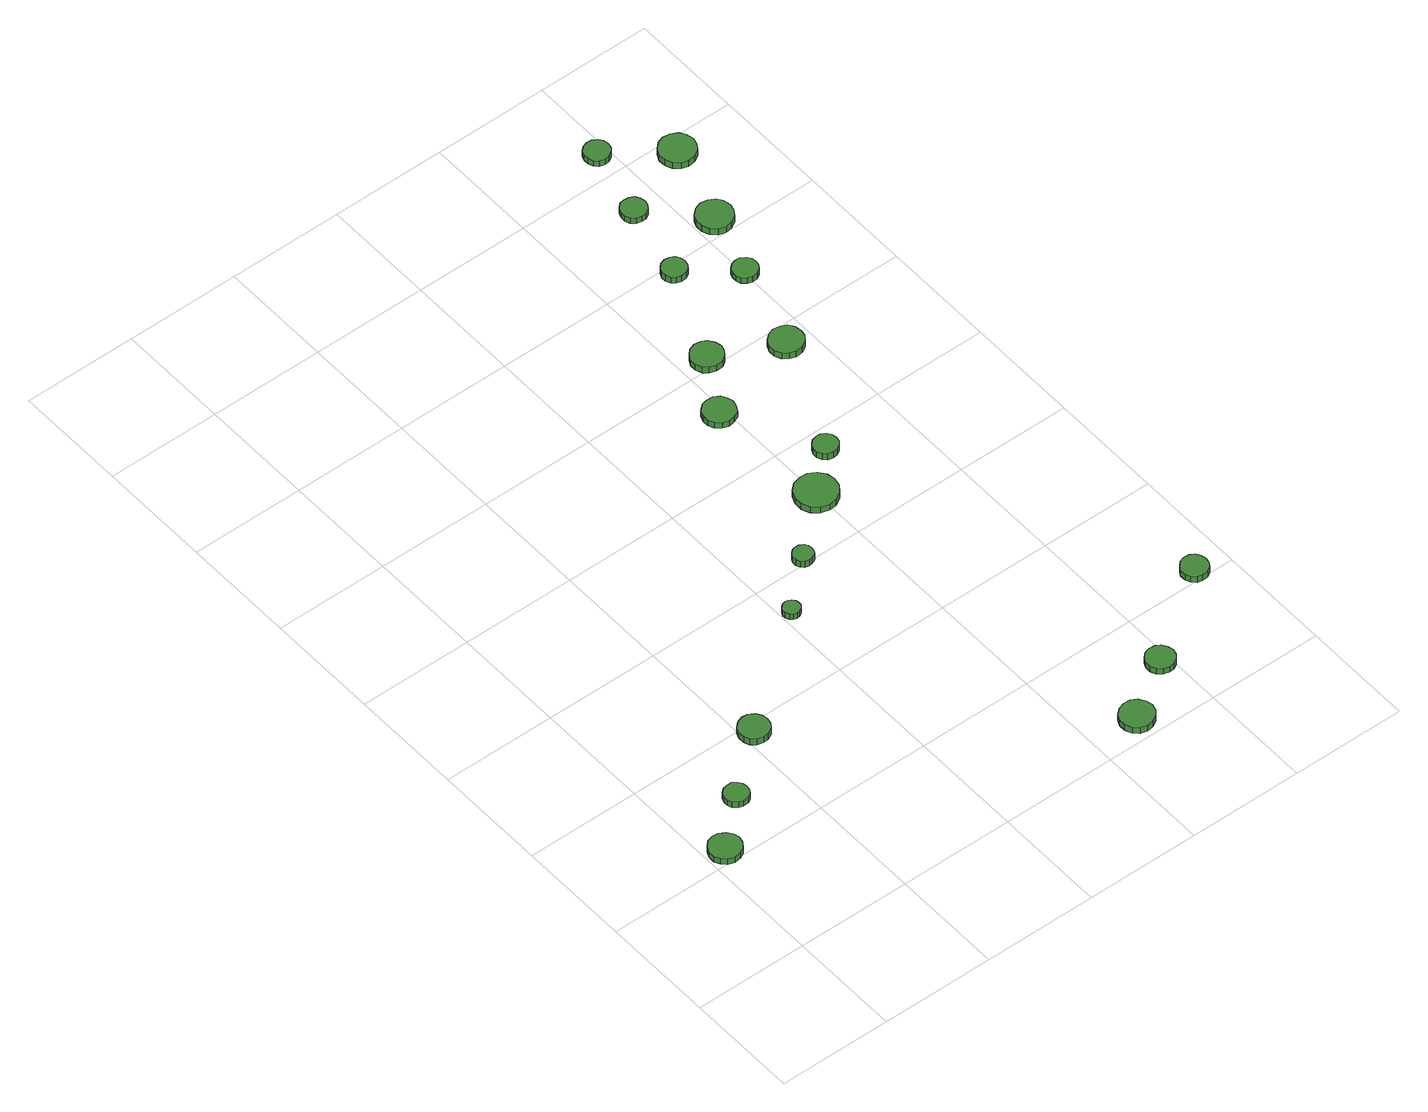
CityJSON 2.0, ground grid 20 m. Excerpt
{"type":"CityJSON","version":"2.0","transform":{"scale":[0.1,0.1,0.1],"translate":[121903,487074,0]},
"CityObjects":{
"tree1":{"type":"SolitaryVegetationObject","attributes":{"function":"something"},"geometry":[{"type":"MultiSurface","lod":"1","boundaries":[[[0,1,2,3,4,5,6,7,8,9,10,11,12,13,14]],[[15,16,17,18,19,20,21,22,23,24,25,26,27,28,29]],[[0,29,28,1]],[[1,28,27,2]],[[2,27,26,3]],[[3,26,25,4]],[[4,25,24,5]],[[5,24,23,6]],[[6,23,22,7]],[[7,22,21,8]],[[8,21,20,9]],[[9,20,19,10]],[[10,19,18,11]],[[11,18,17,12]],[[12,17,16,13]],[[13,16,15,14]],[[14,15,29,0]]]}]},
"tree2":{"type":"SolitaryVegetationObject","attributes":{"function":"something"},"geometry":[{"type":"MultiSurface","lod":"1","boundaries":[[[30,31,32,33,34,35,36,37,38,39,40,41,42,43,44]],[[45,46,47,48,49,50,51,52,53,54,55,56,57,58,59]],[[30,59,58,31]],[[31,58,57,32]],[[32,57,56,33]],[[33,56,55,34]],[[34,55,54,35]],[[35,54,53,36]],[[36,53,52,37]],[[37,52,51,38]],[[38,51,50,39]],[[39,50,49,40]],[[40,49,48,41]],[[41,48,47,42]],[[42,47,46,43]],[[43,46,45,44]],[[44,45,59,30]]]}]},
"tree3":{"type":"SolitaryVegetationObject","attributes":{"function":"something"},"geometry":[{"type":"MultiSurface","lod":"1","boundaries":[[[60,61,62,63,64,65,66,67,68,69,70,71,72,73,74]],[[75,76,77,78,79,80,81,82,83,84,85,86,87,88,89]],[[60,89,88,61]],[[61,88,87,62]],[[62,87,86,63]],[[63,86,85,64]],[[64,85,84,65]],[[65,84,83,66]],[[66,83,82,67]],[[67,82,81,68]],[[68,81,80,69]],[[69,80,79,70]],[[70,79,78,71]],[[71,78,77,72]],[[72,77,76,73]],[[73,76,75,74]],[[74,75,89,60]]]}]},
"tree4":{"type":"SolitaryVegetationObject","attributes":{"function":"something"},"geometry":[{"type":"MultiSurface","lod":"1","boundaries":[[[90,91,92,93,94,95,96,97,98,99,100,101,102,103,104]],[[105,106,107,108,109,110,111,112,113,114,115,116,117,118,119]],[[90,119,118,91]],[[91,118,117,92]],[[92,117,116,93]],[[93,116,115,94]],[[94,115,114,95]],[[95,114,113,96]],[[96,113,112,97]],[[97,112,111,98]],[[98,111,110,99]],[[99,110,109,100]],[[100,109,108,101]],[[101,108,107,102]],[[102,107,106,103]],[[103,106,105,104]],[[104,105,119,90]]]}]},
"tree5":{"type":"SolitaryVegetationObject","attributes":{"function":"something"},"geometry":[{"type":"MultiSurface","lod":"1","boundaries":[[[120,121,122,123,124,125,126,127,128,129,130,131,132,133,134]],[[135,136,137,138,139,140,141,142,143,144,145,146,147,148,149]],[[120,149,148,121]],[[121,148,147,122]],[[122,147,146,123]],[[123,146,145,124]],[[124,145,144,125]],[[125,144,143,126]],[[126,143,142,127]],[[127,142,141,128]],[[128,141,140,129]],[[129,140,139,130]],[[130,139,138,131]],[[131,138,137,132]],[[132,137,136,133]],[[133,136,135,134]],[[134,135,149,120]]]}]},
"tree6":{"type":"SolitaryVegetationObject","attributes":{"function":"something"},"geometry":[{"type":"MultiSurface","lod":"1","boundaries":[[[150,151,152,153,154,155,156,157,158,159,160,161,162,163,164]],[[165,166,167,168,169,170,171,172,173,174,175,176,177,178,179]],[[150,179,178,151]],[[151,178,177,152]],[[152,177,176,153]],[[153,176,175,154]],[[154,175,174,155]],[[155,174,173,156]],[[156,173,172,157]],[[157,172,171,158]],[[158,171,170,159]],[[159,170,169,160]],[[160,169,168,161]],[[161,168,167,162]],[[162,167,166,163]],[[163,166,165,164]],[[164,165,179,150]]]}]},
"tree7":{"type":"SolitaryVegetationObject","attributes":{"function":"something"},"geometry":[{"type":"MultiSurface","lod":"1","boundaries":[[[180,181,182,183,184,185,186,187,188,189,190,191,192,193,194]],[[195,196,197,198,199,200,201,202,203,204,205,206,207,208,209]],[[180,209,208,181]],[[181,208,207,182]],[[182,207,206,183]],[[183,206,205,184]],[[184,205,204,185]],[[185,204,203,186]],[[186,203,202,187]],[[187,202,201,188]],[[188,201,200,189]],[[189,200,199,190]],[[190,199,198,191]],[[191,198,197,192]],[[192,197,196,193]],[[193,196,195,194]],[[194,195,209,180]]]}]},
"tree8":{"type":"SolitaryVegetationObject","attributes":{"function":"something"},"geometry":[{"type":"MultiSurface","lod":"1","boundaries":[[[210,211,212,213,214,215,216,217,218,219,220,221,222,223,224]],[[225,226,227,228,229,230,231,232,233,234,235,236,237,238,239]],[[210,239,238,211]],[[211,238,237,212]],[[212,237,236,213]],[[213,236,235,214]],[[214,235,234,215]],[[215,234,233,216]],[[216,233,232,217]],[[217,232,231,218]],[[218,231,230,219]],[[219,230,229,220]],[[220,229,228,221]],[[221,228,227,222]],[[222,227,226,223]],[[223,226,225,224]],[[224,225,239,210]]]}]},
"tree9":{"type":"SolitaryVegetationObject","attributes":{"function":"something"},"geometry":[{"type":"MultiSurface","lod":"1","boundaries":[[[240,241,242,243,244,245,246,247,248,249,250,251,252,253,254]],[[255,256,257,258,259,260,261,262,263,264,265,266,267,268,269]],[[240,269,268,241]],[[241,268,267,242]],[[242,267,266,243]],[[243,266,265,244]],[[244,265,264,245]],[[245,264,263,246]],[[246,263,262,247]],[[247,262,261,248]],[[248,261,260,249]],[[249,260,259,250]],[[250,259,258,251]],[[251,258,257,252]],[[252,257,256,253]],[[253,256,255,254]],[[254,255,269,240]]]}]},
"tree10":{"type":"SolitaryVegetationObject","attributes":{"function":"something"},"geometry":[{"type":"MultiSurface","lod":"1","boundaries":[[[270,271,272,273,274,275,276,277,278,279,280,281,282,283,284]],[[285,286,287,288,289,290,291,292,293,294,295,296,297,298,299]],[[270,299,298,271]],[[271,298,297,272]],[[272,297,296,273]],[[273,296,295,274]],[[274,295,294,275]],[[275,294,293,276]],[[276,293,292,277]],[[277,292,291,278]],[[278,291,290,279]],[[279,290,289,280]],[[280,289,288,281]],[[281,288,287,282]],[[282,287,286,283]],[[283,286,285,284]],[[284,285,299,270]]]}]},
"tree11":{"type":"SolitaryVegetationObject","attributes":{"function":"something"},"geometry":[{"type":"MultiSurface","lod":"1","boundaries":[[[300,301,302,303,304,305,306,307,308,309,310,311,312,313,314]],[[315,316,317,318,319,320,321,322,323,324,325,326,327,328,329]],[[300,329,328,301]],[[301,328,327,302]],[[302,327,326,303]],[[303,326,325,304]],[[304,325,324,305]],[[305,324,323,306]],[[306,323,322,307]],[[307,322,321,308]],[[308,321,320,309]],[[309,320,319,310]],[[310,319,318,311]],[[311,318,317,312]],[[312,317,316,313]],[[313,316,315,314]],[[314,315,329,300]]]}]},
"tree12":{"type":"SolitaryVegetationObject","attributes":{"function":"something"},"geometry":[{"type":"MultiSurface","lod":"1","boundaries":[[[330,331,332,333,334,335,336,337,338,339,340,341,342,343,344]],[[345,346,347,348,349,350,351,352,353,354,355,356,357,358,359]],[[330,359,358,331]],[[331,358,357,332]],[[332,357,356,333]],[[333,356,355,334]],[[334,355,354,335]],[[335,354,353,336]],[[336,353,352,337]],[[337,352,351,338]],[[338,351,350,339]],[[339,350,349,340]],[[340,349,348,341]],[[341,348,347,342]],[[342,347,346,343]],[[343,346,345,344]],[[344,345,359,330]]]}]},
"tree13":{"type":"SolitaryVegetationObject","attributes":{"function":"something"},"geometry":[{"type":"MultiSurface","lod":"1","boundaries":[[[360,361,362,363,364,365,366,367,368,369,370,371,372,373,374]],[[375,376,377,378,379,380,381,382,383,384,385,386,387,388,389]],[[360,389,388,361]],[[361,388,387,362]],[[362,387,386,363]],[[363,386,385,364]],[[364,385,384,365]],[[365,384,383,366]],[[366,383,382,367]],[[367,382,381,368]],[[368,381,380,369]],[[369,380,379,370]],[[370,379,378,371]],[[371,378,377,372]],[[372,377,376,373]],[[373,376,375,374]],[[374,375,389,360]]]}]},
"tree14":{"type":"SolitaryVegetationObject","attributes":{"function":"something"},"geometry":[{"type":"MultiSurface","lod":"1","boundaries":[[[390,391,392,393,394,395,396,397,398,399,400,401,402,403,404]],[[405,406,407,408,409,410,411,412,413,414,415,416,417,418,419]],[[390,419,418,391]],[[391,418,417,392]],[[392,417,416,393]],[[393,416,415,394]],[[394,415,414,395]],[[395,414,413,396]],[[396,413,412,397]],[[397,412,411,398]],[[398,411,410,399]],[[399,410,409,400]],[[400,409,408,401]],[[401,408,407,402]],[[402,407,406,403]],[[403,406,405,404]],[[404,405,419,390]]]}]},
"tree15":{"type":"SolitaryVegetationObject","attributes":{"function":"something"},"geometry":[{"type":"MultiSurface","lod":"1","boundaries":[[[420,421,422,423,424,425,426,427,428,429,430,431,432,433,434]],[[435,436,437,438,439,440,441,442,443,444,445,446,447,448,449]],[[420,449,448,421]],[[421,448,447,422]],[[422,447,446,423]],[[423,446,445,424]],[[424,445,444,425]],[[425,444,443,426]],[[426,443,442,427]],[[427,442,441,428]],[[428,441,440,429]],[[429,440,439,430]],[[430,439,438,431]],[[431,438,437,432]],[[432,437,436,433]],[[433,436,435,434]],[[434,435,449,420]]]}]},
"tree16":{"type":"SolitaryVegetationObject","attributes":{"function":"something"},"geometry":[{"type":"MultiSurface","lod":"1","boundaries":[[[450,451,452,453,454,455,456,457,458,459,460,461,462,463,464]],[[465,466,467,468,469,470,471,472,473,474,475,476,477,478,479]],[[450,479,478,451]],[[451,478,477,452]],[[452,477,476,453]],[[453,476,475,454]],[[454,475,474,455]],[[455,474,473,456]],[[456,473,472,457]],[[457,472,471,458]],[[458,471,470,459]],[[459,470,469,460]],[[460,469,468,461]],[[461,468,467,462]],[[462,467,466,463]],[[463,466,465,464]],[[464,465,479,450]]]}]},
"tree17":{"type":"SolitaryVegetationObject","attributes":{"function":"something"},"geometry":[{"type":"MultiSurface","lod":"1","boundaries":[[[480,481,482,483,484,485,486,487,488,489,490,491,492,493,494]],[[495,496,497,498,499,500,501,502,503,504,505,506,507,508,509]],[[480,509,508,481]],[[481,508,507,482]],[[482,507,506,483]],[[483,506,505,484]],[[484,505,504,485]],[[485,504,503,486]],[[486,503,502,487]],[[487,502,501,488]],[[488,501,500,489]],[[489,500,499,490]],[[490,499,498,491]],[[491,498,497,492]],[[492,497,496,493]],[[493,496,495,494]],[[494,495,509,480]]]}]},
"tree18":{"type":"SolitaryVegetationObject","attributes":{"function":"something"},"geometry":[{"type":"MultiSurface","lod":"1","boundaries":[[[510,511,512,513,514,515,516,517,518,519,520,521,522,523,524]],[[525,526,527,528,529,530,531,532,533,534,535,536,537,538,539]],[[510,539,538,511]],[[511,538,537,512]],[[512,537,536,513]],[[513,536,535,514]],[[514,535,534,515]],[[515,534,533,516]],[[516,533,532,517]],[[517,532,531,518]],[[518,531,530,519]],[[519,530,529,520]],[[520,529,528,521]],[[521,528,527,522]],[[522,527,526,523]],[[523,526,525,524]],[[524,525,539,510]]]}]},
"tree19":{"type":"SolitaryVegetationObject","attributes":{"function":"something"},"geometry":[{"type":"MultiSurface","lod":"1","boundaries":[[[540,541,542,543,544,545,546,547,548,549,550,551,552,553,554]],[[555,556,557,558,559,560,561,562,563,564,565,566,567,568,569]],[[540,569,568,541]],[[541,568,567,542]],[[542,567,566,543]],[[543,566,565,544]],[[544,565,564,545]],[[545,564,563,546]],[[546,563,562,547]],[[547,562,561,548]],[[548,561,560,549]],[[549,560,559,550]],[[550,559,558,551]],[[551,558,557,552]],[[552,557,556,553]],[[553,556,555,554]],[[554,555,569,540]]]}]}
},
"vertices":[
[59,222,15],[56,233,15],[49,242,15],[39,248,15],[28,249,15],[17,246,15],[9,238,15],[4,227,15],[4,216,15],[9,206,15],[17,198,15],[28,194,15],[39,196,15],[49,201,15],[56,211,15],[56,211,3],[49,201,3],[39,196,3],[28,194,3],[17,198,3],[9,206,3],[4,216,3],[4,227,3],[9,238,3],[17,246,3],[28,249,3],[39,248,3],[49,242,3],[56,233,3],[59,222,3],
[134,296,15],[132,304,15],[127,311,15],[120,316,15],[111,316,15],[103,314,15],[96,308,15],[93,300,15],[93,291,15],[96,284,15],[103,278,15],[111,275,15],[120,276,15],[127,280,15],[132,287,15],[132,287,3],[127,280,3],[120,276,3],[111,275,3],[103,278,3],[96,284,3],[93,291,3],[93,300,3],[96,308,3],[103,314,3],[111,316,3],[120,316,3],[127,311,3],[132,304,3],[134,296,3],
[243,381,18],[241,391,18],[235,400,18],[225,406,18],[215,407,18],[204,403,18],[196,396,18],[192,386,18],[192,375,18],[196,365,18],[204,358,18],[215,355,18],[225,356,18],[235,361,18],[241,370,18],[241,370,5],[235,361,5],[225,356,5],[215,355,5],[204,358,5],[196,365,5],[192,375,5],[192,386,5],[196,396,5],[204,403,5],[215,407,5],[225,406,5],[235,400,5],[241,391,5],[243,381,5],
[431,535,16],[430,541,16],[426,546,16],[421,549,16],[415,550,16],[409,548,16],[405,544,16],[402,538,16],[402,532,16],[405,526,16],[409,522,16],[415,520,16],[421,521,16],[426,524,16],[430,529,16],[430,529,4],[426,524,4],[421,521,4],[415,520,4],[409,522,4],[405,526,4],[402,532,4],[402,538,4],[405,544,4],[409,548,4],[415,550,4],[421,549,4],[426,546,4],[430,541,4],[431,535,4],
[517,610,15],[516,617,15],[512,623,15],[505,627,15],[498,627,15],[491,625,15],[486,620,15],[483,614,15],[483,607,15],[486,600,15],[491,595,15],[498,593,15],[505,594,15],[512,597,15],[516,603,15],[516,603,2],[512,597,2],[505,594,2],[498,593,2],[491,595,2],[486,600,2],[483,607,2],[483,614,2],[486,620,2],[491,625,2],[498,627,2],[505,627,2],[512,623,2],[516,617,2],[517,610,2],
[712,37,16],[709,49,16],[702,59,16],[692,65,16],[680,66,16],[668,62,16],[659,54,16],[654,43,16],[654,31,16],[659,20,16],[668,12,16],[680,8,16],[692,10,16],[702,16,16],[709,25,16],[709,25,3],[702,16,3],[692,10,3],[680,8,3],[668,12,3],[659,20,3],[654,31,3],[654,43,3],[659,54,3],[668,62,3],[680,66,3],[692,65,3],[702,59,3],[709,49,3],[712,37,3],
[633,698,15],[630,712,15],[621,724,15],[608,732,15],[594,733,15],[579,729,15],[568,719,15],[562,705,15],[562,690,15],[568,676,15],[579,666,15],[594,662,15],[608,663,15],[621,671,15],[630,683,15],[630,683,2],[621,671,2],[608,663,2],[594,662,2],[579,666,2],[568,676,2],[562,690,2],[562,705,2],[568,719,2],[579,729,2],[594,733,2],[608,732,2],[621,724,2],[630,712,2],[633,698,2],
[809,105,14],[806,115,14],[800,124,14],[792,129,14],[782,130,14],[772,127,14],[764,120,14],[760,111,14],[760,100,14],[764,91,14],[772,84,14],[782,81,14],[792,82,14],[800,87,14],[806,95,14],[806,95,2],[800,87,2],[792,82,2],[782,81,2],[772,84,2],[764,91,2],[760,100,2],[760,111,2],[764,120,2],[772,127,2],[782,130,2],[792,129,2],[800,124,2],[806,115,2],[809,105,2],
[615,917,15],[612,928,15],[606,937,15],[596,943,15],[584,944,15],[574,941,15],[565,933,15],[560,922,15],[560,911,15],[565,901,15],[574,893,15],[584,889,15],[596,891,15],[606,896,15],[612,906,15],[612,906,3],[606,896,3],[596,891,3],[584,889,3],[574,893,3],[565,901,3],[560,911,3],[560,922,3],[565,933,3],[574,941,3],[584,944,3],[596,943,3],[606,937,3],[612,928,3],[615,917,3],
[689,762,15],[687,770,15],[682,777,15],[674,782,15],[666,782,15],[657,780,15],[651,774,15],[647,766,15],[647,757,15],[651,749,15],[657,743,15],[666,741,15],[674,742,15],[682,746,15],[687,753,15],[687,753,2],[682,746,2],[674,742,2],[666,741,2],[657,743,2],[651,749,2],[647,757,2],[647,766,2],[651,774,2],[657,780,2],[666,782,2],[674,782,2],[682,777,2],[687,770,2],[689,762,2],
[671,1014,18],[668,1025,18],[661,1035,18],[652,1040,18],[640,1042,18],[629,1038,18],[621,1030,18],[616,1020,18],[616,1009,18],[621,998,18],[629,991,18],[640,987,18],[652,988,18],[661,994,18],[668,1003,18],[668,1003,5],[661,994,5],[652,988,5],[640,987,5],[629,991,5],[621,998,5],[616,1009,5],[616,1020,5],[621,1030,5],[629,1038,5],[640,1042,5],[652,1040,5],[661,1035,5],[668,1025,5],[671,1014,5],
[964,217,15],[962,226,15],[957,234,15],[949,239,15],[939,240,15],[930,237,15],[923,230,15],[919,222,15],[919,212,15],[923,203,15],[930,197,15],[939,194,15],[949,195,15],[957,200,15],[962,207,15],[962,207,2],[957,200,2],[949,195,2],[939,194,2],[930,197,2],[923,203,2],[919,212,2],[919,222,2],[923,230,2],[930,237,2],[939,240,2],[949,239,2],[957,234,2],[962,226,2],[964,217,2],
[783,961,19],[781,973,19],[774,983,19],[763,988,19],[751,990,19],[740,986,19],[731,978,19],[726,967,19],[726,955,19],[731,944,19],[740,937,19],[751,933,19],[763,934,19],[774,940,19],[781,950,19],[781,950,6],[774,940,6],[763,934,6],[751,933,6],[740,937,6],[731,944,6],[726,955,6],[726,967,6],[731,978,6],[740,986,6],[751,990,6],[763,988,6],[774,983,6],[781,973,6],[783,961,6],
[738,1183,18],[736,1192,18],[731,1199,18],[724,1203,18],[715,1204,18],[706,1201,18],[700,1195,18],[696,1187,18],[696,1179,18],[700,1170,18],[706,1165,18],[715,1162,18],[724,1163,18],[731,1167,18],[736,1174,18],[736,1174,5],[731,1167,5],[724,1163,5],[715,1162,5],[706,1165,5],[700,1170,5],[696,1179,5],[696,1187,5],[700,1195,5],[706,1201,5],[715,1204,5],[724,1203,5],[731,1199,5],[736,1192,5],[738,1183,5],
[820,1113,19],[818,1122,19],[813,1129,19],[805,1134,19],[796,1135,19],[788,1132,19],[781,1126,19],[778,1118,19],[778,1109,19],[781,1101,19],[788,1095,19],[796,1092,19],[805,1093,19],[813,1098,19],[818,1105,19],[818,1105,7],[813,1098,7],[805,1093,7],[796,1092,7],[788,1095,7],[781,1101,7],[778,1109,7],[778,1118,7],[781,1126,7],[788,1132,7],[796,1135,7],[805,1134,7],[813,1129,7],[818,1122,7],[820,1113,7],
[771,1318,14],[769,1327,14],[764,1335,14],[756,1339,14],[747,1340,14],[738,1338,14],[731,1331,14],[728,1323,14],[728,1314,14],[731,1305,14],[738,1299,14],[747,1297,14],[756,1297,14],[764,1302,14],[769,1309,14],[769,1309,2],[764,1302,2],[756,1297,2],[747,1297,2],[738,1299,2],[731,1305,2],[728,1314,2],[728,1323,2],[731,1331,2],[738,1338,2],[747,1340,2],[756,1339,2],[764,1335,2],[769,1327,2],[771,1318,2],
[866,1231,14],[863,1244,14],[856,1254,14],[845,1260,14],[832,1262,14],[820,1258,14],[810,1249,14],[805,1238,14],[805,1225,14],[810,1213,14],[820,1204,14],[832,1200,14],[845,1202,14],[856,1208,14],[863,1219,14],[863,1219,1],[856,1208,1],[845,1202,1],[832,1200,1],[820,1204,1],[810,1213,1],[805,1225,1],[805,1238,1],[810,1249,1],[820,1258,1],[832,1262,1],[845,1260,1],[856,1254,1],[863,1244,1],[866,1231,1],
[802,1444,14],[800,1453,14],[795,1460,14],[787,1465,14],[778,1466,14],[769,1463,14],[762,1457,14],[759,1449,14],[759,1439,14],[762,1431,14],[769,1425,14],[778,1422,14],[787,1423,14],[795,1428,14],[800,1435,14],[800,1435,2],[795,1428,2],[787,1423,2],[778,1422,2],[769,1425,2],[762,1431,2],[759,1439,2],[759,1449,2],[762,1457,2],[769,1463,2],[778,1466,2],[787,1465,2],[795,1460,2],[800,1453,2],[802,1444,2],
[908,1371,14],[905,1384,14],[898,1394,14],[887,1400,14],[874,1402,14],[862,1398,14],[852,1389,14],[847,1377,14],[847,1365,14],[852,1353,14],[862,1344,14],[874,1340,14],[887,1342,14],[898,1348,14],[905,1359,14],[905,1359,1],[898,1348,1],[887,1342,1],[874,1340,1],[862,1344,1],[852,1353,1],[847,1365,1],[847,1377,1],[852,1389,1],[862,1398,1],[874,1402,1],[887,1400,1],[898,1394,1],[905,1384,1],[908,1371,1]
]}
